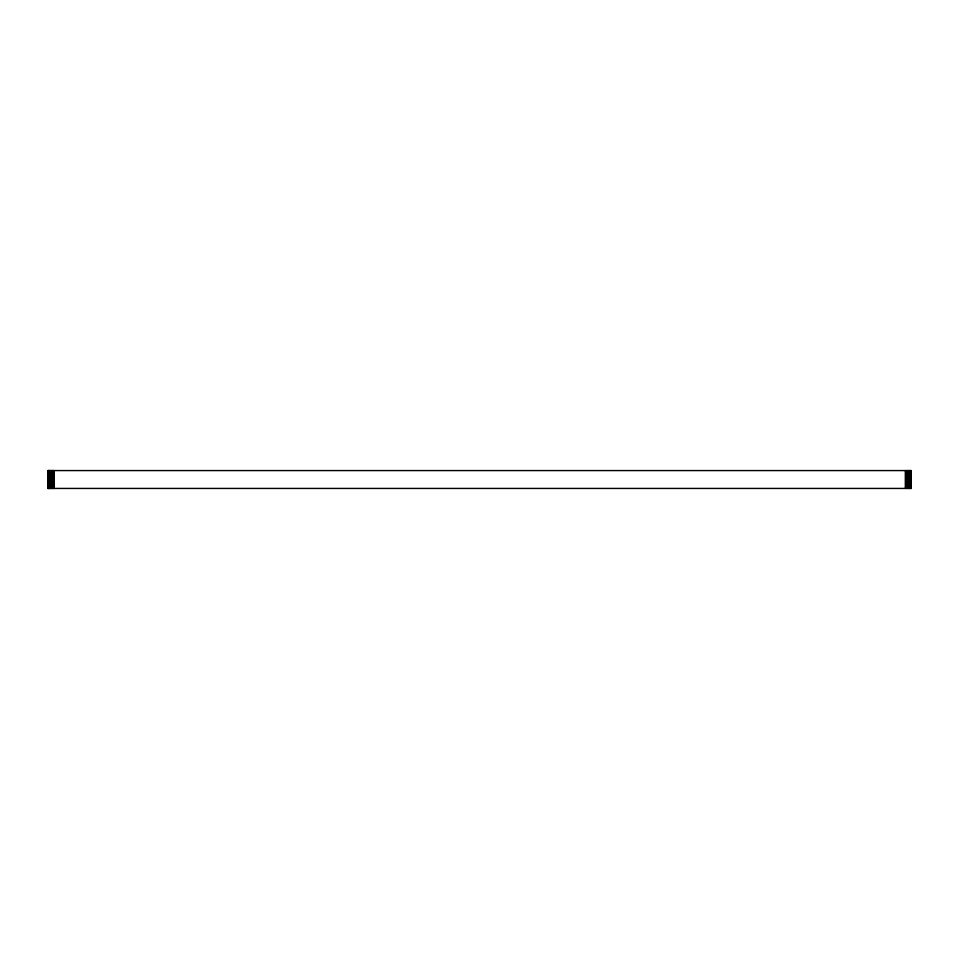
<?xml version="1.0" encoding="UTF-8"?>
<svg xmlns="http://www.w3.org/2000/svg" width="959" height="959" viewBox="0 0 959 959"><rect width="100%" height="100%" fill="white"/><g stroke="black" fill="none" stroke-linecap="round" stroke-linejoin="round"><path stroke-width="1.44" d="M47.95 470.569L911.05 470.569L911.05 488.431L47.95 488.431L48.07 470.569M910.93 470.569L910.93 488.431M910.606 470.569L910.582 488.431M910.079 470.569L910.079 488.431M909.384 470.569L909.384 488.431M908.545 470.569L908.545 488.431M907.562 470.569L907.562 488.431M906.483 470.569L906.483 488.431M905.32 470.569L905.32 488.431M54.124 470.569L54.124 488.431M53.512 470.569L53.512 488.431M52.913 470.569L52.913 488.431M52.337 470.569L52.337 488.431M51.774 470.569L51.774 488.431M51.235 470.569L51.235 488.431M50.731 470.569L50.731 488.431M50.24 470.569L50.24 488.431M49.772 470.569L49.772 488.431M49.353 470.569L49.353 488.431M48.981 470.569L48.981 488.431M48.669 470.569L48.669 488.431M48.418 470.569L48.406 488.431M48.214 470.569L48.214 488.431"/></g></svg>
